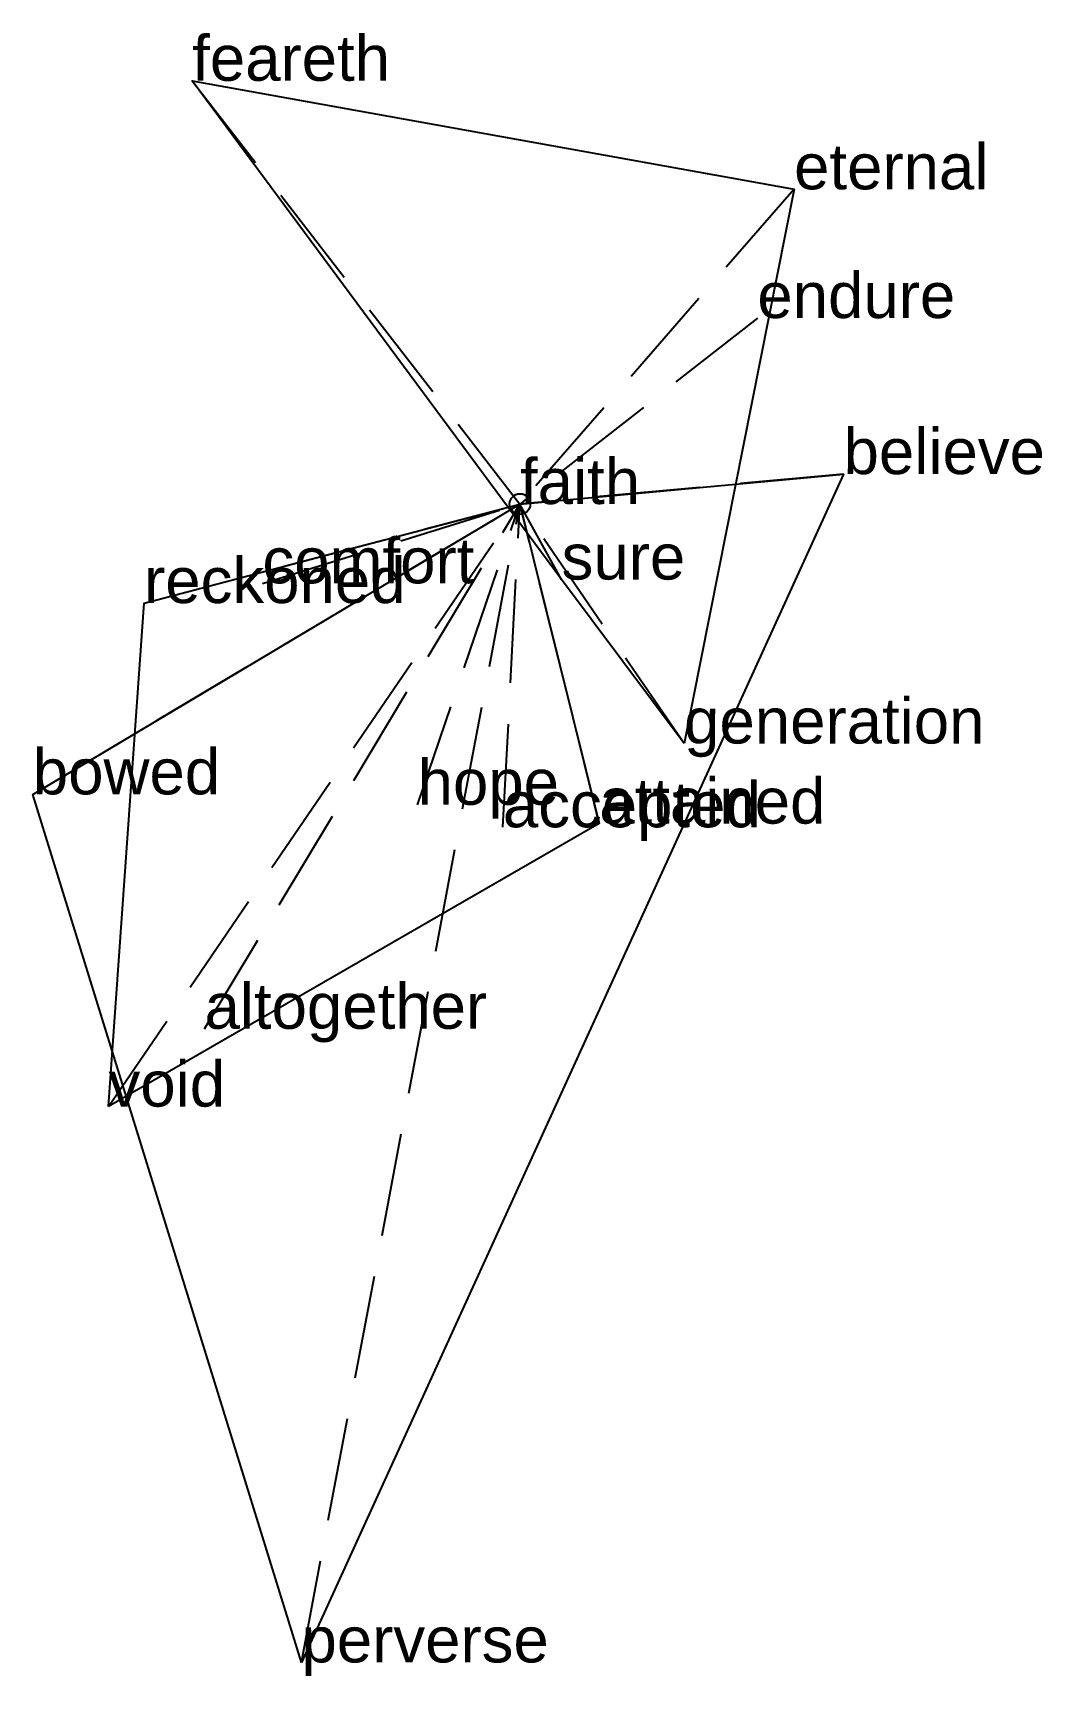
# Model space of a CAD drawing. Extents: x -1.18 to 1.26, y -2.83 to 1.14.
import ezdxf

# ---------------------------------------------------------------- set-up
doc = ezdxf.new("R2010")
doc.units = 0
doc.linetypes.add('DASHED2', pattern=[0.3, 0.25, -0.05])
for name, color, linetype in [('TEXT_nt', 1, 'CONTINUOUS'), ('TEXT_ot', 1, 'CONTINUOUS'), ('TEXT_q', 1, 'CONTINUOUS')]:
    doc.layers.add(name, color=color, linetype=linetype)
doc.styles.get("Standard").update_dxf_attribs({"font": 'arial.ttf'})

# ---------------------------------------------------------------- blocks, each defined once
blk = doc.blocks.new('ot-faith')
at = {"layer": 'LINES_ot', "linetype": 'DASHED2'}
for p in [(-0.7925, 1.0231), (0.6626, 0.7608), (0.5738, 0.4496), (0, 0), (0.3967, -0.5789), (0.1006, -0.1825)]:
    blk.add_line(p, (0, 0), dxfattribs=at)
at = {"layer": 'ORIGIN_ot'}
blk.add_circle((0, 0), 0.025, dxfattribs=at)
at = {"layer": 'TEXT_ot'}
for s, p in [('feareth', (-0.7925, 1.0231)), ('eternal', (0.6626, 0.7608)), ('endure', (0.5738, 0.4496)), ('faith', (0, 0)), ('sure', (0.1006, -0.1825)), ('generation', (0.3967, -0.5789))]:
    blk.add_text(s, height=0.11, dxfattribs=at).set_placement(p)
blk = doc.blocks.new('nt-faith')
at = {"layer": 'LINES_nt', "linetype": 'DASHED2'}
for p in [(-0.9947, -1.4565), (-0.9087, -0.2394), (-0.6227, -0.1917), (-0.2475, -0.727), (0, 0), (0.1916, -0.7725)]:
    blk.add_line(p, (0, 0), dxfattribs=at)
at = {"layer": 'ORIGIN_nt'}
blk.add_circle((0, 0), 0.025, dxfattribs=at)
at = {"layer": 'TEXT_nt'}
for s, p in [('faith', (0, 0)), ('comfort', (-0.6227, -0.1917)), ('reckoned', (-0.9087, -0.2394)), ('hope', (-0.2475, -0.727)), ('attained', (0.1916, -0.7725)), ('void', (-0.9947, -1.4565))]:
    blk.add_text(s, height=0.11, dxfattribs=at).set_placement(p)
blk = doc.blocks.new('q-faith')
at = {"layer": 'LINES_q', "linetype": 'DASHED2'}
for p in [(0.7822, 0.0724), (-1.1776, -0.7018), (-0.7627, -1.2685), (-0.5282, -2.8001), (-0.0414, -0.7814), (0, 0)]:
    blk.add_line(p, (0, 0), dxfattribs=at)
at = {"layer": 'ORIGIN_q'}
blk.add_circle((0, 0), 0.025, dxfattribs=at)
at = {"layer": 'TEXT_q'}
for s, p in [('believe', (0.7822, 0.0724)), ('faith', (0, 0)), ('bowed', (-1.1776, -0.7018)), ('accepted', (-0.0414, -0.7814)), ('altogether', (-0.7627, -1.2685)), ('perverse', (-0.5282, -2.8001))]:
    blk.add_text(s, height=0.11, dxfattribs=at).set_placement(p)

msp = doc.modelspace()

# ---------------------------------------------------------------- linework, layer by layer
at = {"layer": 'OUTLINE_nt', "linetype": 'CONTINUOUS'}
msp.add_polyline3d([(-0.9947, -1.4565, 0), (-0.9087, -0.2394, 0), (0, 0, 0), (0.1916, -0.7725, 0), (-0.9947, -1.4565, 0)], close=True, dxfattribs=at)
at = {"layer": 'OUTLINE_ot', "linetype": 'CONTINUOUS'}
msp.add_polyline3d([(0.3967, -0.5789, 0), (0.1006, -0.1825, 0), (-0.7925, 1.0231, 0), (0.6626, 0.7608, 0), (0.3967, -0.5789, 0)], close=True, dxfattribs=at)
at = {"layer": 'OUTLINE_q', "linetype": 'CONTINUOUS'}
msp.add_polyline3d([(-0.5282, -2.8001, 0), (-1.1776, -0.7018, 0), (0, 0, 0), (0.7822, 0.0724, 0), (-0.5282, -2.8001, 0)], close=True, dxfattribs=at)

# ---------------------------------------------------------------- block references
for name in ['ot-faith', 'q-faith', 'nt-faith']:
    msp.add_blockref(name, (0, 0))

doc.saveas('drawing.dxf')
